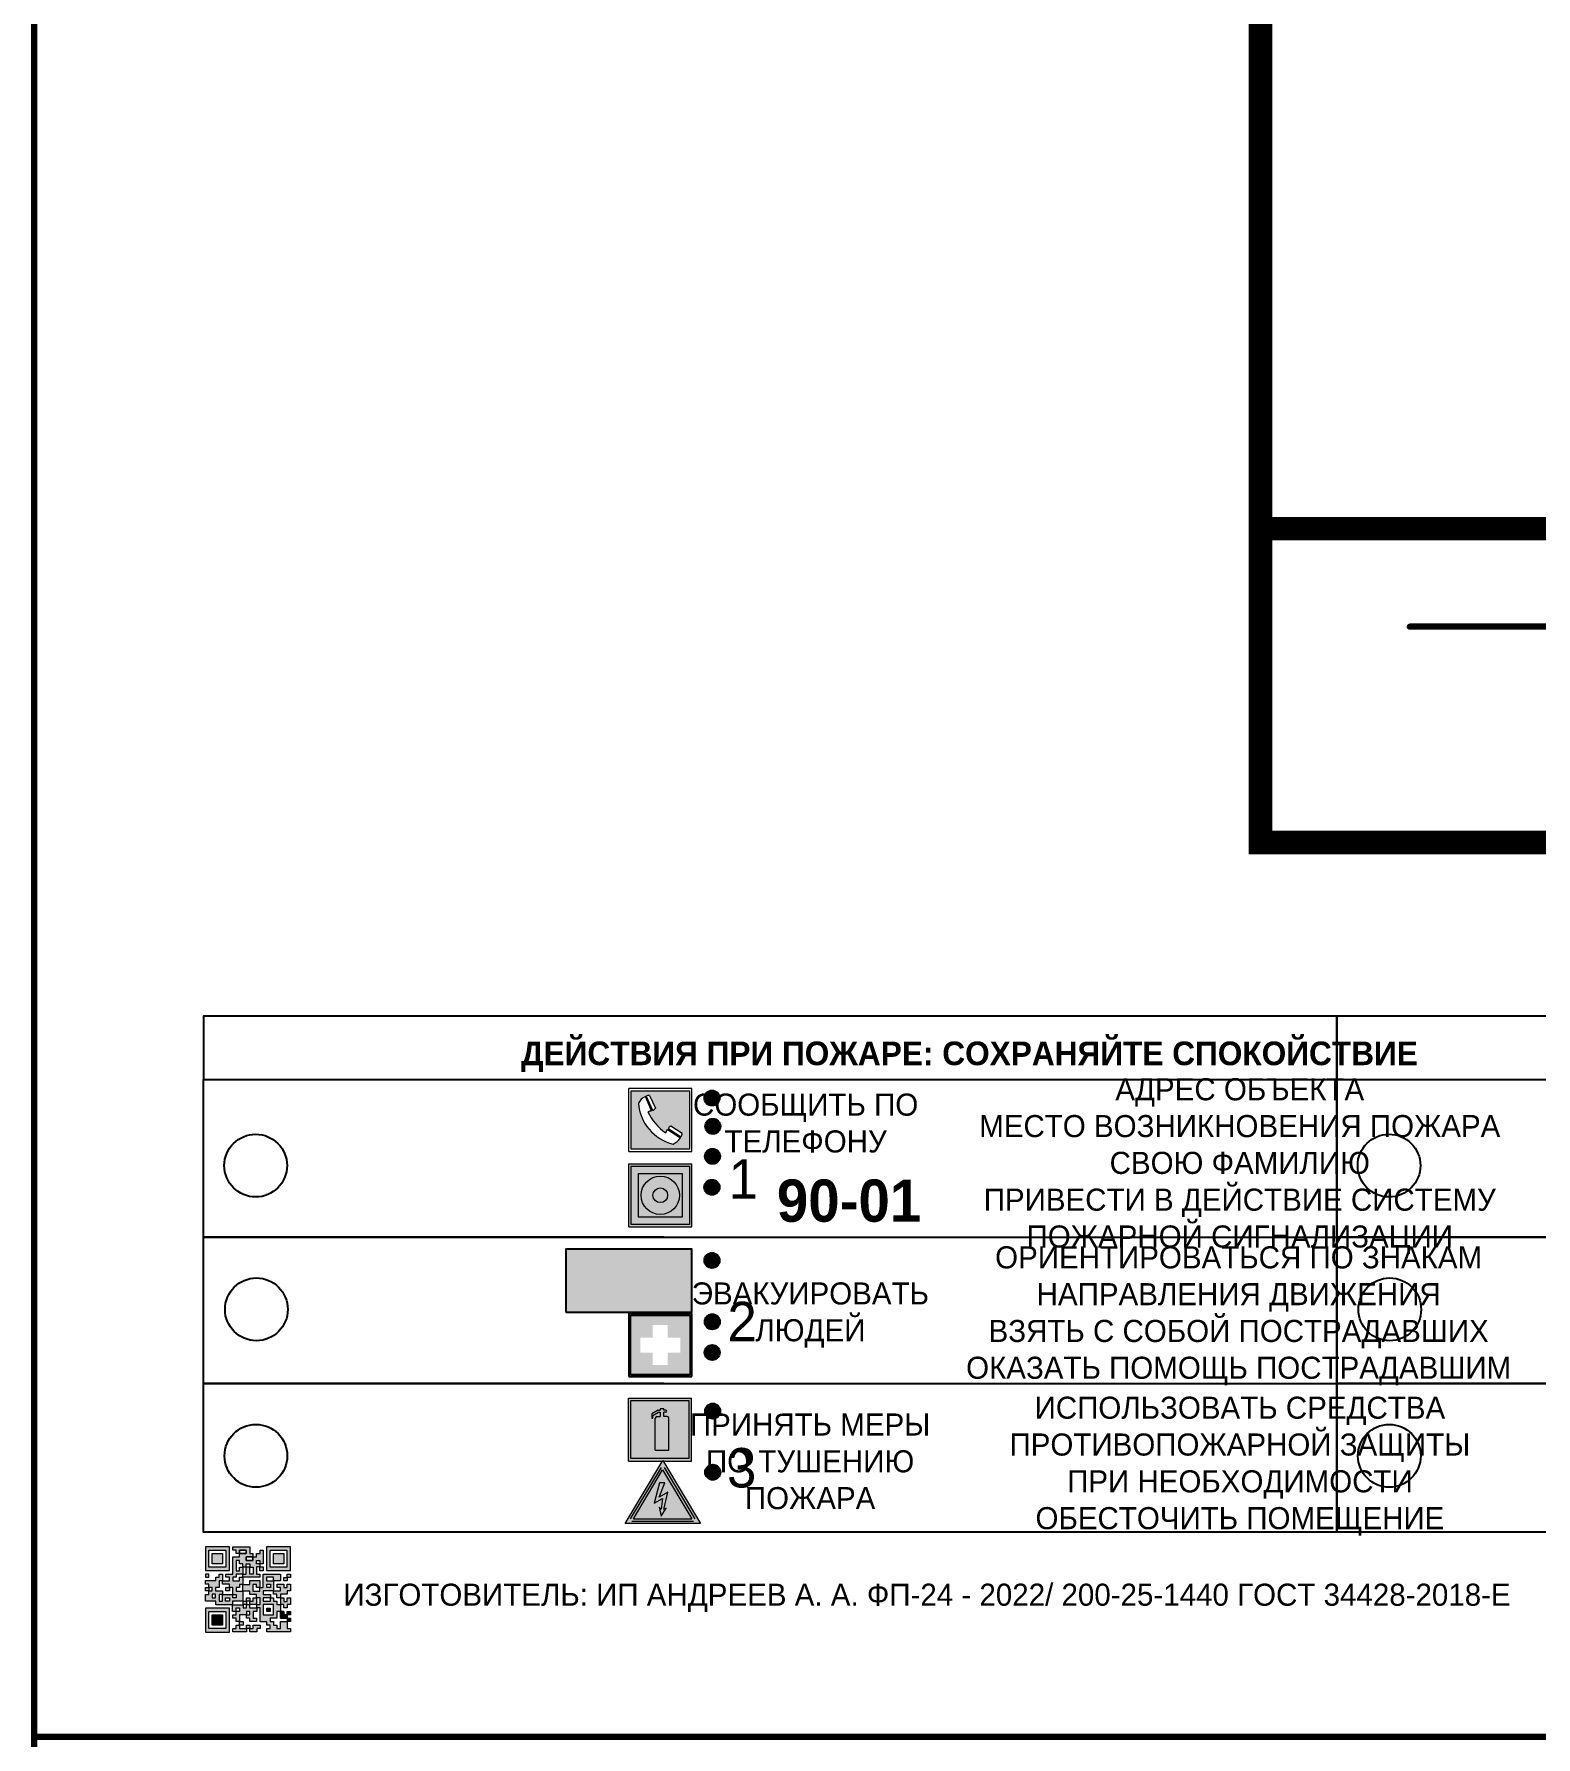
# Model space of a CAD drawing. Header units: millimetres. Extents: x 13114 to 67229, y 22859 to 38520.
# Drawn here: x 37115.6 to 37306.1, y 25479 to 25694.9 of the extents above; entities that cross this region are included whole.
import ezdxf

# ---------------------------------------------------------------- set-up
doc = ezdxf.new("R2010")
doc.units = ezdxf.units.MM
doc.styles.add('обычный', font='arial.ttf')

# ---------------------------------------------------------------- blocks, each defined once
blk = doc.blocks.new('A$C3E6D3DDE')
at = {"lineweight": 5}
h = blk.add_hatch(color=40, dxfattribs=at)
h.paths.add_polyline_path([(24.1, 1.45), (16.46, -11.35), (31.74, -11.35)])
h.paths.add_polyline_path([(24.09, -0.46), (30.03, -10.41), (18.14, -10.41)], flags=16)
h.paths.add_polyline_path([(24.54, -3.08), (23.41, -6.02), (25.13, -5.01), (24.33, -8.5), (24.82, -8.27), (23.79, -9.86), (23.4, -8.04), (23.8, -8.43), (24.04, -6.29), (22.39, -7.25), (23.44, -3.08)], flags=0)
h = blk.add_hatch(color=256, dxfattribs=at)
h.paths.add_polyline_path([(24.37, 0.03, 0.567511), (23.82, 0.03), (17.59, -10.4, 0.582454), (17.86, -10.88), (30.32, -10.88, 0.582149), (30.6, -10.4)])
h.paths.add_polyline_path([(24.09, -0.46), (18.14, -10.41), (30.03, -10.41)], flags=16)
h.paths.add_polyline_path([(24.54, -3.08), (23.41, -6.02), (25.13, -5.01), (24.33, -8.5), (24.82, -8.27), (23.79, -9.86), (23.4, -8.04), (23.8, -8.43), (24.04, -6.29), (22.39, -7.25), (23.44, -3.08)], flags=0)
h = blk.add_hatch(color=40, dxfattribs=at)
h.paths.add_polyline_path([(24.09, -0.46), (18.14, -10.41), (30.03, -10.41)])
h.paths.add_polyline_path([(24.82, -8.27), (23.79, -9.86), (23.4, -8.04), (23.8, -8.43), (24.04, -6.29), (22.39, -7.25), (23.44, -3.08), (24.54, -3.08), (23.41, -6.02), (25.13, -5.01), (24.33, -8.5)], flags=16)
at = {"color": 40, "lineweight": 5}
for p, q in [((16.46, -11.35), (24.1, 1.45)), ((24.1, 1.45), (31.74, -11.35))]:
    blk.add_line(p, q, dxfattribs=at)
at = {"lineweight": 5}
for p, q in [((17.59, -10.4), (23.82, 0.03)), ((24.37, 0.03), (30.6, -10.4)), ((18.14, -10.41), (24.09, -0.46)), ((23.44, -3.08), (22.39, -7.25)), ((23.41, -6.02), (24.54, -3.08)), ((24.54, -3.08), (23.44, -3.08)), ((24.09, -0.46), (30.03, -10.41)), ((22.39, -7.25), (24.04, -6.29)), ((25.13, -5.01), (23.41, -6.02)), ((24.04, -6.29), (23.8, -8.43)), ((24.33, -8.5), (25.13, -5.01)), ((23.8, -8.43), (23.4, -8.04)), ((23.4, -8.04), (23.79, -9.86)), ((23.79, -9.86), (24.82, -8.27)), ((24.82, -8.27), (24.33, -8.5)), ((17.86, -10.88), (30.32, -10.88)), ((18.14, -10.41), (30.03, -10.41))]:
    blk.add_line(p, q, dxfattribs=at)
at = {"color": 50, "lineweight": 5}
blk.add_line((31.74, -11.35), (16.46, -11.35), dxfattribs=at)
blk = doc.blocks.new('QR')
at = {"lineweight": 0}
h = blk.add_hatch(color=256, dxfattribs=at)
h.dxf.hatch_style = 1
h.paths.add_polyline_path([(9241.16, 2687.38), (9242.01, 2687.38), (9242.01, 2687.83), (9241.59, 2687.83), (9241.59, 2688.68), (9239.45, 2688.68), (9239.45, 2688.25), (9239.86, 2688.25), (9239.86, 2687.83), (9240.29, 2687.83), (9240.29, 2688.25), (9241.16, 2688.25), (9241.16, 2687.83), (9240.29, 2687.83), (9240.29, 2687.38), (9239.45, 2687.38), (9239.45, 2685.22), (9238.57, 2685.22), (9238.57, 2684.8), (9239.02, 2684.8), (9239.02, 2684.37), (9238.13, 2684.37), (9238.13, 2683.92), (9239.02, 2683.92), (9239.02, 2683.5), (9239.44, 2683.5), (9239.44, 2682.64), (9239.87, 2682.64), (9239.87, 2682.18), (9239.44, 2682.18), (9239.44, 2682.64), (9238.13, 2682.64), (9238.13, 2681.76), (9237.71, 2681.76), (9237.71, 2682.64), (9238.13, 2682.64), (9238.13, 2683.07), (9237.27, 2683.07), (9237.27, 2683.51), (9237.71, 2683.51), (9237.71, 2684.37), (9238.13, 2684.37), (9238.13, 2685.22), (9237.71, 2685.22), (9237.71, 2684.8), (9237.28, 2684.8), (9237.28, 2684.38), (9235.98, 2684.38), (9235.98, 2683.92), (9236.4, 2683.92), (9236.4, 2683.49), (9236.84, 2683.49), (9236.84, 2683.07), (9236.4, 2683.07), (9236.4, 2682.64), (9235.98, 2682.64), (9235.98, 2681.76), (9237.29, 2681.76), (9237.29, 2681.33), (9239.43, 2681.33), (9239.43, 2681.76), (9240.74, 2681.76), (9240.74, 2683.05), (9239.87, 2683.05), (9239.87, 2683.5), (9240.29, 2683.5), (9240.29, 2683.91), (9240.74, 2683.91), (9240.74, 2684.81), (9240.29, 2684.81), (9240.29, 2684.79), (9240.29, 2684.37), (9239.45, 2684.37), (9239.45, 2684.8), (9239.87, 2684.8), (9239.87, 2685.21), (9240.74, 2685.21), (9240.74, 2686.1), (9240.29, 2686.1), (9240.29, 2685.64), (9239.86, 2685.64), (9239.86, 2686.95), (9240.29, 2686.95), (9240.29, 2686.52), (9240.74, 2686.52), (9240.74, 2686.1), (9241.16, 2686.1), (9241.16, 2686.53), (9241.59, 2686.53), (9241.59, 2686.1), (9242.02, 2686.1), (9242.02, 2685.21), (9241.59, 2685.21), (9241.59, 2686.1), (9241.16, 2686.1), (9241.16, 2685.21), (9240.74, 2685.21), (9240.74, 2684.81), (9242.89, 2684.81), (9242.89, 2685.22), (9242.47, 2685.22), (9242.47, 2686.11), (9242.89, 2686.11), (9242.89, 2686.52), (9242.46, 2686.52), (9242.46, 2686.95), (9242.89, 2686.95), (9242.89, 2686.52), (9243.32, 2686.52), (9243.32, 2688.26), (9242.9, 2688.26), (9242.9, 2687.83), (9242.47, 2687.83), (9242.47, 2687.38), (9242.01, 2687.38), (9242.01, 2686.94), (9241.16, 2686.94)])
h.paths.add_polyline_path([(9239.02, 2682.18), (9239.02, 2681.76), (9238.54, 2681.76), (9238.54, 2682.18)], flags=16)
h.paths.add_polyline_path([(9237.27, 2682.65), (9237.27, 2682.19), (9236.83, 2682.19), (9236.83, 2682.65)], flags=16)
h = blk.add_hatch(color=256, dxfattribs=at)
h.dxf.hatch_style = 1
h.paths.add_polyline_path([(9238.15, 2687.83), (9236.83, 2687.83), (9236.83, 2686.52), (9238.15, 2686.52)], flags=0)
h.paths.add_polyline_path([(9239.01, 2685.65), (9239.01, 2688.68), (9235.98, 2688.68), (9235.98, 2685.65)])
h.paths.add_polyline_path([(9236.41, 2686.1), (9236.41, 2688.26), (9238.56, 2688.26), (9238.56, 2686.1)], flags=16)
h.paths.add_polyline_path([(9236.83, 2686.52), (9236.83, 2687.83), (9238.15, 2687.83), (9238.15, 2686.52)], flags=0)
h = blk.add_hatch(color=256, dxfattribs=at)
h.dxf.hatch_style = 1
h.paths.add_polyline_path([(9238.15, 2686.52), (9238.15, 2687.83), (9236.83, 2687.83), (9236.83, 2686.52)])
h.paths.add_polyline_path([(9245.91, 2686.52), (9245.91, 2687.83), (9244.59, 2687.83), (9244.59, 2686.52)], flags=0)
h.paths.add_polyline_path([(9246.77, 2685.65), (9246.77, 2688.68), (9243.74, 2688.68), (9243.74, 2685.65)])
h.paths.add_polyline_path([(9244.17, 2686.1), (9244.17, 2688.26), (9246.32, 2688.26), (9246.32, 2686.1)], flags=16)
h.paths.add_polyline_path([(9244.59, 2686.52), (9244.59, 2687.83), (9245.91, 2687.83), (9245.91, 2686.52)], flags=0)
h = blk.add_hatch(color=256, dxfattribs=at)
h.dxf.hatch_style = 1
h.paths.add_polyline_path([(9240.75, 2681.76), (9240.75, 2681.35), (9241.17, 2681.35), (9241.17, 2681.76)])
h.paths.add_polyline_path([(9241.6, 2682.18), (9241.17, 2682.18), (9241.17, 2681.76), (9241.6, 2681.76)])
h.paths.add_polyline_path([(9242.47, 2681.34), (9242.47, 2682.19), (9242.02, 2682.19), (9242.02, 2681.76), (9241.6, 2681.76), (9241.6, 2681.34)])
h.paths.add_polyline_path([(9239.87, 2678.3), (9239.44, 2678.3), (9239.44, 2677.89), (9241.17, 2677.89), (9241.17, 2678.3), (9240.28, 2678.3), (9240.28, 2678.73), (9239.87, 2678.73)])
h.paths.add_polyline_path([(9240.75, 2678.73), (9240.75, 2679.19), (9240.28, 2679.19), (9240.28, 2678.73)])
h.paths.add_polyline_path([(9241.6, 2678.73), (9241.17, 2678.73), (9241.17, 2678.3), (9241.6, 2678.3)])
h.paths.add_polyline_path([(9242.02, 2678.3), (9241.6, 2678.3), (9241.6, 2677.89), (9242.48, 2677.89), (9242.48, 2678.31), (9242.9, 2678.31), (9242.9, 2678.73), (9242.02, 2678.73)])
h.paths.add_polyline_path([(9246.36, 2684.37), (9246.36, 2684.79), (9245.93, 2684.79), (9245.93, 2684.37)])
h.paths.add_polyline_path([(9246.78, 2685.2), (9246.36, 2685.2), (9246.36, 2684.79), (9246.78, 2684.79)])
h.paths.add_polyline_path([(9245.91, 2687.83), (9244.59, 2687.83), (9244.59, 2686.52), (9245.91, 2686.52)])
h = blk.add_hatch(color=256, dxfattribs=at)
h.dxf.hatch_style = 1
h.paths.add_polyline_path([(9243.32, 2686.11), (9242.89, 2686.11), (9242.89, 2685.64), (9243.32, 2685.64)])
h.paths.add_polyline_path([(9239.02, 2683.07), (9239.02, 2683.5), (9238.56, 2683.5), (9238.56, 2683.07)])
h.paths.add_polyline_path([(9236.4, 2684.8), (9236.4, 2685.22), (9235.98, 2685.22), (9235.98, 2684.8)])
h.paths.add_polyline_path([(9236.4, 2683.07), (9236.4, 2683.49), (9235.98, 2683.49), (9235.98, 2683.07)])
h = blk.add_hatch(color=256, dxfattribs=at)
h.dxf.hatch_style = 1
h.paths.add_polyline_path([(9243.32, 2682.64), (9243.32, 2683.07), (9244.62, 2683.07), (9244.62, 2684.37), (9243.74, 2684.37), (9243.74, 2684.8), (9244.62, 2684.8), (9244.62, 2684.37), (9245.48, 2684.37), (9245.48, 2685.22), (9243.32, 2685.22), (9243.32, 2683.5), (9242.89, 2683.5), (9242.89, 2683.06), (9242.01, 2683.06), (9242.01, 2683.91), (9242.47, 2683.91), (9242.47, 2683.5), (9242.89, 2683.5), (9242.89, 2684.38), (9241.59, 2684.38), (9241.59, 2683.91), (9240.74, 2683.91), (9240.74, 2683.05), (9241.59, 2683.05), (9241.59, 2682.64), (9242.47, 2682.64), (9242.47, 2682.19), (9242.91, 2682.19), (9242.91, 2681.34), (9242.48, 2681.34), (9242.48, 2680.91), (9242.91, 2680.91), (9242.91, 2679.17), (9243.75, 2679.17), (9243.75, 2678.73), (9244.2, 2678.73), (9244.2, 2678.3), (9243.75, 2678.3), (9243.75, 2677.88), (9246.78, 2677.88), (9246.78, 2678.3), (9246.35, 2678.3), (9246.35, 2679.19), (9245.48, 2679.19), (9245.48, 2678.31), (9245.05, 2678.31), (9245.05, 2678.73), (9244.62, 2678.73), (9244.62, 2679.19), (9244.2, 2679.19), (9244.2, 2679.61), (9245.05, 2679.61), (9245.05, 2680.46), (9245.48, 2680.46), (9245.48, 2681.34), (9245.04, 2681.34), (9245.04, 2681.76), (9244.63, 2681.76), (9244.63, 2682.19), (9244.21, 2682.19), (9244.21, 2681.76), (9243.32, 2681.76), (9243.32, 2682.19), (9244.21, 2682.19), (9244.21, 2682.64)])
h.paths.add_polyline_path([(9243.75, 2683.49), (9243.75, 2683.92), (9244.21, 2683.92), (9244.21, 2683.49)], flags=16)
h.paths.add_polyline_path([(9243.32, 2681.34), (9244.63, 2681.34), (9244.63, 2680.04), (9243.32, 2680.04)], flags=16)
h.paths.add_polyline_path([(9243.76, 2680.89), (9244.18, 2680.89), (9244.18, 2680.48), (9243.76, 2680.48)], flags=0)
h = blk.add_hatch(color=256, dxfattribs=at)
h.dxf.hatch_style = 1
h.paths.add_polyline_path([(9246.36, 2683.07), (9246.78, 2683.07), (9246.78, 2683.92), (9246.36, 2683.92), (9246.36, 2683.49), (9245.92, 2683.49), (9245.92, 2683.92), (9245.06, 2683.92), (9245.06, 2683.49), (9245.48, 2683.49), (9245.48, 2683.07), (9244.62, 2683.07), (9244.62, 2682.65), (9245.05, 2682.65), (9245.05, 2682.18), (9245.48, 2682.18), (9245.48, 2682.65), (9246.36, 2682.65)])
h.paths.add_polyline_path([(9246.78, 2682.18), (9246.36, 2682.18), (9246.36, 2681.75), (9245.92, 2681.75), (9245.92, 2682.18), (9245.48, 2682.18), (9245.48, 2681.34), (9245.48, 2681.34), (9245.94, 2681.34), (9245.94, 2680.91), (9246.36, 2680.91), (9246.36, 2681.34), (9246.78, 2681.34)])
h = blk.add_hatch(color=256, dxfattribs=at)
h.dxf.hatch_style = 1
h.paths.add_polyline_path([(9235.98, 2680.9), (9235.98, 2677.86), (9239.02, 2677.86), (9239.02, 2680.9)])
h.paths.add_polyline_path([(9238.57, 2680.48), (9238.57, 2678.32), (9236.41, 2678.32), (9236.41, 2680.48)], flags=16)
h.paths.add_polyline_path([(9238.15, 2680.05), (9238.15, 2678.74), (9236.83, 2678.74), (9236.83, 2680.05)], flags=0)
h = blk.add_hatch(color=256, dxfattribs=at)
h.dxf.hatch_style = 1
h.paths.add_polyline_path([(9238.15, 2680.05), (9236.83, 2680.05), (9236.83, 2678.74), (9238.15, 2678.74)])
h = blk.add_hatch(color=256, dxfattribs=at)
h.dxf.hatch_style = 1
h.paths.add_polyline_path([(9242.02, 2680.46), (9242.48, 2680.46), (9242.48, 2680.91), (9241.58, 2680.91), (9241.58, 2681.35), (9241.17, 2681.35), (9241.17, 2680.91), (9240.75, 2680.91), (9240.75, 2681.33), (9239.43, 2681.33), (9239.43, 2680.46), (9239.86, 2680.46), (9239.86, 2680.92), (9240.3, 2680.92), (9240.3, 2680.46), (9239.86, 2680.46), (9239.86, 2680.04), (9239.44, 2680.04), (9239.44, 2679.62), (9239.86, 2679.62), (9239.86, 2679.19), (9240.29, 2679.19), (9240.29, 2680.03), (9241.18, 2680.03), (9241.18, 2680.47), (9241.6, 2680.47), (9241.6, 2680.03), (9241.18, 2680.03), (9241.18, 2679.61), (9241.6, 2679.61), (9241.6, 2679.19), (9242.47, 2679.19), (9242.47, 2679.6), (9242.02, 2679.6)])
h = blk.add_hatch(color=256, dxfattribs=at)
h.dxf.hatch_style = 1
h.paths.add_polyline_path([(9244.18, 2680.48), (9244.18, 2680.89), (9243.76, 2680.89), (9243.76, 2680.48)])
h = blk.add_hatch(color=256, dxfattribs=at)
h.dxf.hatch_style = 1
h.paths.add_polyline_path([(9245.93, 2680.04), (9245.93, 2680.46), (9245.48, 2680.46), (9245.48, 2679.62), (9246.35, 2679.62), (9246.35, 2680.04)])
h.paths.add_polyline_path([(9246.78, 2680.04), (9246.78, 2680.46), (9246.35, 2680.46), (9246.35, 2680.04)])
h.paths.add_polyline_path([(9246.78, 2679.18), (9246.78, 2679.62), (9246.35, 2679.62), (9246.35, 2679.18)])
for points in [[(9237.71, 2685.22), (9238.13, 2685.22), (9238.13, 2684.37), (9237.71, 2684.37), (9237.71, 2683.51), (9237.27, 2683.51), (9237.27, 2683.07), (9238.13, 2683.07), (9238.13, 2682.64), (9237.71, 2682.64), (9237.71, 2681.76), (9238.13, 2681.76), (9238.13, 2682.64), (9239.44, 2682.64), (9239.44, 2683.5), (9239.02, 2683.5), (9239.02, 2683.07), (9238.56, 2683.07), (9238.56, 2683.5), (9239.02, 2683.5), (9239.02, 2683.92), (9238.13, 2683.92), (9238.13, 2684.37), (9239.02, 2684.37), (9239.02, 2684.8), (9238.57, 2684.8), (9238.57, 2685.22), (9239.45, 2685.22), (9239.45, 2687.38), (9240.29, 2687.38), (9240.29, 2687.83), (9239.86, 2687.83), (9239.86, 2688.25), (9239.45, 2688.25), (9239.45, 2688.68), (9241.59, 2688.68), (9241.59, 2687.83), (9242.01, 2687.83), (9242.01, 2687.38), (9242.47, 2687.38), (9242.47, 2687.83), (9242.9, 2687.83), (9242.9, 2688.26), (9243.32, 2688.26), (9243.32, 2686.52), (9242.89, 2686.52), (9242.89, 2686.11), (9243.32, 2686.11), (9243.32, 2685.64), (9242.89, 2685.64), (9242.89, 2686.11), (9242.47, 2686.11), (9242.47, 2685.22), (9242.89, 2685.22), (9242.89, 2684.81), (9240.74, 2684.81), (9240.74, 2683.91), (9241.59, 2683.91), (9241.59, 2684.38), (9242.89, 2684.38), (9242.89, 2683.5), (9242.47, 2683.5), (9242.47, 2683.91), (9242.01, 2683.91), (9242.01, 2683.06), (9242.89, 2683.06), (9242.89, 2683.5), (9243.32, 2683.5), (9243.32, 2685.22), (9245.48, 2685.22), (9245.48, 2684.37), (9244.62, 2684.37), (9244.62, 2683.07), (9245.48, 2683.07), (9245.48, 2683.49), (9245.06, 2683.49), (9245.06, 2683.92), (9245.92, 2683.92), (9245.92, 2683.49), (9246.36, 2683.49), (9246.36, 2683.92), (9246.78, 2683.92), (9246.78, 2683.07), (9246.36, 2683.07), (9246.36, 2682.65), (9245.48, 2682.65), (9245.48, 2682.18), (9245.92, 2682.18), (9245.92, 2681.75), (9246.36, 2681.75), (9246.36, 2682.18), (9246.78, 2682.18), (9246.78, 2681.34), (9246.36, 2681.34), (9246.36, 2680.91), (9245.94, 2680.91), (9245.94, 2681.34), (9245.48, 2681.34), (9245.48, 2680.46), (9245.93, 2680.46), (9245.93, 2680.04), (9246.35, 2680.04), (9246.35, 2680.46), (9246.78, 2680.46), (9246.78, 2680.04), (9246.78, 2680.04), (9246.35, 2680.04), (9246.35, 2679.62), (9246.78, 2679.62), (9246.78, 2679.18), (9246.35, 2679.18), (9246.35, 2678.3), (9246.78, 2678.3), (9246.78, 2677.88), (9243.75, 2677.88), (9243.75, 2678.3), (9244.2, 2678.3), (9244.2, 2678.73), (9243.75, 2678.73), (9243.75, 2679.17), (9242.91, 2679.17), (9242.91, 2680.91), (9242.48, 2680.91), (9242.48, 2680.46), (9242.02, 2680.46), (9242.02, 2679.6), (9242.47, 2679.6), (9242.47, 2679.19), (9241.6, 2679.19), (9241.6, 2679.61), (9241.18, 2679.61), (9241.18, 2680.03), (9240.29, 2680.03), (9240.29, 2679.19), (9240.75, 2679.19), (9240.75, 2678.73), (9240.28, 2678.73), (9240.28, 2678.3), (9241.17, 2678.3), (9241.17, 2678.73), (9241.6, 2678.73), (9241.6, 2678.3), (9242.02, 2678.3), (9242.02, 2678.73), (9242.9, 2678.73), (9242.9, 2678.31), (9242.48, 2678.31), (9242.48, 2677.89), (9241.6, 2677.89), (9241.6, 2678.3), (9241.17, 2678.3), (9241.17, 2677.89), (9239.44, 2677.89), (9239.44, 2678.3), (9239.87, 2678.3), (9239.87, 2678.73), (9240.28, 2678.73), (9240.28, 2679.19), (9240.29, 2679.19), (9239.86, 2679.19), (9239.86, 2679.62), (9239.44, 2679.62), (9239.44, 2680.04), (9239.86, 2680.04), (9239.86, 2680.46), (9239.43, 2680.46), (9239.43, 2681.33), (9237.29, 2681.33), (9237.29, 2681.76), (9235.98, 2681.76), (9235.98, 2682.64), (9236.4, 2682.64), (9236.4, 2683.07), (9235.98, 2683.07), (9235.98, 2683.49), (9236.4, 2683.49), (9236.4, 2683.92), (9235.98, 2683.92), (9235.98, 2684.38), (9237.28, 2684.38), (9237.28, 2684.8), (9237.71, 2684.8), (9237.71, 2685.22), (9237.92, 2685.22)], [(9240.74, 2686.1), (9240.74, 2686.52), (9240.29, 2686.52), (9240.29, 2686.95), (9239.86, 2686.95), (9239.86, 2685.64), (9240.29, 2685.64), (9240.29, 2686.1), (9240.74, 2686.1), (9240.74, 2686.52)], [(9240.74, 2685.21), (9239.87, 2685.21), (9239.87, 2684.8), (9239.45, 2684.8), (9239.45, 2684.37), (9240.29, 2684.37), (9240.29, 2684.79), (9240.29, 2684.81), (9240.74, 2684.81), (9240.74, 2685.21), (9239.87, 2685.21)], [(9244.62, 2684.37), (9244.62, 2684.8), (9243.74, 2684.8), (9243.74, 2684.37), (9244.62, 2684.37)], [(9240.74, 2683.05), (9240.74, 2681.76), (9239.43, 2681.76), (9239.43, 2681.33), (9240.75, 2681.33), (9240.75, 2681.35), (9240.75, 2680.91), (9241.17, 2680.91), (9241.17, 2681.35), (9241.58, 2681.35), (9241.58, 2680.91), (9242.48, 2680.91), (9242.48, 2681.34), (9242.91, 2681.34), (9242.91, 2682.19), (9242.47, 2682.19), (9242.47, 2682.64), (9241.59, 2682.64), (9241.59, 2683.05), (9240.74, 2683.05)], [(9240.74, 2683.91), (9240.29, 2683.91), (9240.29, 2683.5), (9239.87, 2683.5), (9239.87, 2683.05), (9240.74, 2683.05), (9240.74, 2683.91)], [(9241.6, 2681.76), (9242.02, 2681.76), (9242.02, 2682.19), (9242.47, 2682.19), (9242.47, 2681.34), (9241.6, 2681.34), (9241.6, 2681.76)], [(9244.62, 2683.07), (9243.32, 2683.07), (9243.32, 2682.64), (9244.21, 2682.64), (9244.21, 2682.19), (9243.32, 2682.19), (9243.32, 2681.76), (9244.21, 2681.76), (9244.21, 2682.19), (9244.63, 2682.19), (9244.63, 2681.76), (9245.04, 2681.76), (9245.04, 2681.34), (9245.48, 2681.34)], [(9245.48, 2682.18), (9245.05, 2682.18), (9245.05, 2682.65), (9244.62, 2682.65), (9244.62, 2683.07)], [(9245.48, 2682.18), (9245.48, 2681.34)], [(9239.86, 2680.46), (9239.86, 2680.92), (9240.3, 2680.92), (9240.3, 2680.46), (9239.86, 2680.46)], [(9245.48, 2680.46), (9245.05, 2680.46), (9245.05, 2679.61), (9244.2, 2679.61), (9244.2, 2679.19), (9244.62, 2679.19), (9244.62, 2678.73), (9245.05, 2678.73), (9245.05, 2678.31), (9245.48, 2678.31), (9245.48, 2679.19), (9246.35, 2679.19), (9246.35, 2679.07)], [(9246.35, 2679.62), (9245.48, 2679.62), (9245.48, 2680.46)], [(9245.48, 2680.46), (9245.48, 2679.62), (9246.35, 2679.62), (9246.35, 2680.04), (9245.93, 2680.04), (9245.93, 2680.46), (9245.48, 2680.46), (9245.48, 2679.62)], [(9246.35, 2679.62), (9246.35, 2679.18)]]:
    blk.add_lwpolyline(points, dxfattribs=at)
for points in [[(9235.98, 2685.65), (9239.01, 2685.65), (9239.01, 2688.68), (9235.98, 2688.68)], [(9243.74, 2685.65), (9246.77, 2685.65), (9246.77, 2688.68), (9243.74, 2688.68)], [(9236.41, 2688.26), (9238.56, 2688.26), (9238.56, 2686.1), (9236.41, 2686.1)], [(9236.83, 2687.83), (9238.15, 2687.83), (9238.15, 2686.52), (9236.83, 2686.52)], [(9240.29, 2687.83), (9241.16, 2687.83), (9241.16, 2688.25), (9240.29, 2688.25)], [(9240.29, 2688.25), (9241.16, 2688.25), (9241.16, 2687.83), (9240.29, 2687.83)], [(9242.01, 2687.38), (9241.16, 2687.38), (9241.16, 2686.94), (9242.01, 2686.94)], [(9241.16, 2687.38), (9242.01, 2687.38), (9242.01, 2686.94), (9241.16, 2686.94)], [(9241.16, 2686.53), (9241.59, 2686.53), (9241.59, 2686.1), (9241.16, 2686.1)], [(9242.89, 2686.52), (9242.46, 2686.52), (9242.46, 2686.95), (9242.89, 2686.95)], [(9244.17, 2688.26), (9246.32, 2688.26), (9246.32, 2686.1), (9244.17, 2686.1)], [(9244.59, 2687.83), (9245.91, 2687.83), (9245.91, 2686.52), (9244.59, 2686.52)], [(9235.98, 2684.8), (9236.4, 2684.8), (9236.4, 2685.22), (9235.98, 2685.22)], [(9241.16, 2686.1), (9240.74, 2686.1), (9240.74, 2685.21), (9241.16, 2685.21)], [(9241.59, 2686.1), (9242.02, 2686.1), (9242.02, 2685.21), (9241.59, 2685.21)], [(9245.93, 2684.79), (9246.36, 2684.79), (9246.36, 2684.37), (9245.93, 2684.37)], [(9246.36, 2685.2), (9246.78, 2685.2), (9246.78, 2684.79), (9246.36, 2684.79)], [(9236.4, 2683.07), (9236.84, 2683.07), (9236.84, 2683.49), (9236.4, 2683.49)], [(9236.83, 2682.19), (9237.27, 2682.19), (9237.27, 2682.65), (9236.83, 2682.65)], [(9238.54, 2682.18), (9239.02, 2682.18), (9239.02, 2681.76), (9238.54, 2681.76)], [(9239.44, 2682.64), (9239.87, 2682.64), (9239.87, 2682.18), (9239.44, 2682.18)], [(9241.17, 2682.18), (9241.6, 2682.18), (9241.6, 2681.76), (9241.17, 2681.76)], [(9243.75, 2683.92), (9244.21, 2683.92), (9244.21, 2683.49), (9243.75, 2683.49)], [(9235.98, 2677.86), (9239.02, 2677.86), (9239.02, 2680.9), (9235.98, 2680.9)], [(9236.41, 2680.48), (9238.57, 2680.48), (9238.57, 2678.32), (9236.41, 2678.32)], [(9236.83, 2680.05), (9238.15, 2680.05), (9238.15, 2678.74), (9236.83, 2678.74)], [(9240.75, 2681.76), (9241.17, 2681.76), (9241.17, 2681.35), (9240.75, 2681.35)], [(9241.18, 2680.03), (9241.6, 2680.03), (9241.6, 2680.47), (9241.18, 2680.47)], [(9243.32, 2680.04), (9244.63, 2680.04), (9244.63, 2681.34), (9243.32, 2681.34)], [(9243.76, 2680.89), (9244.18, 2680.89), (9244.18, 2680.48), (9243.76, 2680.48)]]:
    blk.add_lwpolyline(points, close=True, dxfattribs=at)
blk = doc.blocks.new('A$C456E1F9C')
at = {"lineweight": 5}
h = blk.add_hatch(color=242, dxfattribs=at)
h.paths.add_polyline_path([(0.51, -1.47), (0.51, -13.26), (12.29, -13.26), (12.29, -1.47)])
h.paths.add_polyline_path([(5.42, -4.95, -0.254479), (4.78, -5.4), (3.52, -2.53, -0.209735), (4.23, -2.4)], flags=16)
h.paths.add_polyline_path([(8.53, -8.6), (10.87, -10.17), (10.54, -10.76), (8.03, -9.13, -0.192251)], flags=16)
h.paths.add_polyline_path([(4.61, -5.49, 0.005518), (3.87, -5.72, 0.128647), (7.49, -10.01, 0.00809), (7.83, -9.33), (10.47, -10.97, -0.16736), (8.99, -12.25, -0.327862), (1.95, -3.95, -0.166952), (3.36, -2.62)], flags=16)
at = {"color": 242, "lineweight": 5}
for p, q in [((0, -13.77), (0, -0.97)), ((12.8, -0.97), (0, -0.97)), ((4.61, -5.49), (3.36, -2.62)), ((3.52, -2.53), (4.78, -5.4)), ((4.23, -2.4), (5.42, -4.95)), ((12.8, -13.77), (12.8, -0.97)), ((7.83, -9.33), (10.47, -10.97)), ((8.03, -9.13), (10.54, -10.76)), ((10.81, -10.12), (8.53, -8.6)), ((10.54, -10.76), (10.8, -10.3)), ((10.8, -10.3), (10.81, -10.12)), ((0, -13.77), (12.8, -13.77))]:
    blk.add_line(p, q, dxfattribs=at)
blk.add_lwpolyline([(0.51, -1.47), (12.29, -1.47), (12.29, -13.26), (0.51, -13.26)], close=True, dxfattribs=at)
for centre, radius, start, end in [((4.59, -5.34), 2.99, 114.2845, 152.1974), ((4.02, -3.27), 0.891, 76.3284, 123.7092), ((11.12, -3.31), 9.19, 183.9915, 256.6009), ((14.98, -39.1), 35.17, 107.1487, 108.4135), ((13.86, -0.94), 11.08, 205.5536, 234.8762), ((4.68, -4.59), 0.824, 276.9621, 334.0723), ((-13.31, 0.8), 23.44, 332.5487, 334.4027), ((8.94, -9.5), 0.989, 114.4092, 157.9388), ((7.87, -9.46), 3, 291.9291, 329.9329)]:
    blk.add_arc(centre, radius, start, end, dxfattribs=at)
blk = doc.blocks.new('A$C54414219')
at = {"true_color": 0xffffff}
h = blk.add_hatch(color=7, dxfattribs=at)
h.paths.add_polyline_path([(2.39, -9.45), (2.39, -18.3), (11.23, -18.3), (11.23, -9.45)], flags=0)
h.paths.add_polyline_path([(10.71, -13.87, -1), (2.92, -13.87, -1)], flags=0)
h.paths.add_polyline_path([(8.3, -13.87, -1), (5.33, -13.87, -1)], flags=0)
h.paths.add_polyline_path([(0.41, -7.47), (0.41, -20.27), (13.21, -20.27), (13.21, -7.47)])
h.paths.add_polyline_path([(0.92, -19.77), (12.71, -19.77), (12.71, -7.98), (0.92, -7.98)], flags=16)
h.paths.add_polyline_path([(11.23, -9.45), (11.23, -18.3), (2.39, -18.3), (2.39, -9.45)], flags=0)
at = {"lineweight": 5}
h = blk.add_hatch(color=242, dxfattribs=at)
h.paths.add_polyline_path([(12.71, -7.98), (0.92, -7.98), (0.92, -19.77), (12.71, -19.77)])
h.paths.add_polyline_path([(11.23, -18.3), (2.39, -18.3), (2.39, -9.45), (11.23, -9.45)], flags=16)
h.paths.add_polyline_path([(10.71, -13.87, -1), (2.92, -13.87, -1)], flags=0)
h.paths.add_polyline_path([(8.3, -13.87, -1), (5.33, -13.87, -1)], flags=0)
at = {"true_color": 0xffffff}
h = blk.add_hatch(color=7, dxfattribs=at)
h.paths.add_polyline_path([(2.39, -9.45), (2.39, -18.3), (11.23, -18.3), (11.23, -9.45)])
h.paths.add_polyline_path([(10.71, -13.87, -1), (2.92, -13.87, -1)], flags=16)
h.paths.add_polyline_path([(8.3, -13.87, -1), (5.33, -13.87, -1)], flags=0)
at = {"lineweight": 5}
h = blk.add_hatch(color=242, dxfattribs=at)
h.paths.add_polyline_path([(2.92, -13.87, 1), (10.71, -13.87, 1)])
h.paths.add_polyline_path([(8.3, -13.87, -1), (5.33, -13.87, -1)], flags=16)
at = {"color": 242, "lineweight": 5}
for p, q in [((0.41, -20.27), (0.41, -7.47)), ((0.41, -7.47), (13.21, -7.47)), ((0.41, -7.47), (13.21, -7.47)), ((13.21, -20.27), (13.21, -7.47)), ((0.41, -20.27), (13.21, -20.27))]:
    blk.add_line(p, q, dxfattribs=at)
for points in [[(0.92, -7.98), (12.71, -7.98), (12.71, -19.77), (0.92, -19.77)], [(2.39, -9.45), (11.23, -9.45), (11.23, -18.3), (2.39, -18.3)]]:
    blk.add_lwpolyline(points, close=True, dxfattribs=at)
for radius in [3.89, 1.49]:
    blk.add_circle((6.81, -13.87), radius, dxfattribs=at)
blk = doc.blocks.new('A$C32E8229D')
at = {"true_color": 0xffffff}
blk.add_hatch(color=7, dxfattribs=at).paths.add_polyline_path([(0, 0), (0, -8), (16, -8), (16, 0)])
h = blk.add_hatch(color=126)
h.paths.add_polyline_path([(0.2, -0.2), (15.8, -0.2), (15.8, -7.8), (0.2, -7.8)])
h.paths.add_polyline_path([(13.49, -2.05), (12.08, -2.05), (11.37, -2.63, 0.162397), (11.29, -2.84), (11.29, -3.63), (10.35, -3.63), (10.35, -4.05), (11.68, -4.05), (11.68, -3.48), (12.26, -4.28), (11.29, -5.1), (11.29, -6.78), (11.85, -6.78), (11.85, -5.44), (12.8, -4.64), (12.8, -5.94), (14.46, -5.94), (14.46, -5.39), (13.45, -5.39), (13.45, -3.97), (12.46, -2.59), (13.15, -2.59), (13.69, -3.34), (14.18, -3)], flags=16)
h.paths.add_polyline_path([(10.74, -1.82, 1), (11.8, -1.82, 1)], flags=16)
h.paths.add_polyline_path([(9.39, -3.59), (5.99, -3.59), (6.56, -3.03), (5.91, -3.03), (5.1, -3.83), (5.91, -4.64), (6.56, -4.64), (5.99, -4.09), (9.39, -4.09)], flags=16)
h.paths.add_polyline_path([(4.29, -1.08), (1.72, -1.08), (1.72, -6.6), (4.29, -6.6)], flags=16)
at = {"color": 126}
blk.add_lwpolyline([(16, -8), (0, -8), (0, 0), (16, 0)], close=True, dxfattribs=at)
blk = doc.blocks.new('A$C18900ED3')
h = blk.add_hatch(color=126)
h.paths.add_polyline_path([(-0.18, -0.18), (-7.02, -0.18), (-7.02, -7.02), (-0.18, -7.02)])
h.paths.add_polyline_path([(-5.89, -4.46), (-5.89, -2.77), (-4.46, -2.77), (-4.46, -1.31), (-2.77, -1.31), (-2.77, -2.77), (-1.33, -2.77), (-1.33, -4.46), (-2.77, -4.46), (-2.77, -5.89), (-4.46, -5.89), (-4.46, -4.46)], flags=16)
at = {"color": 126}
for p, q in [((-7.2, 0), (-7.2, -7.2)), ((0, 0), (-7.2, 0)), ((0, -7.2), (0, 0)), ((-7.02, -7.02), (-7.02, -0.18)), ((-7.02, -0.18), (-0.18, -0.18)), ((-0.18, -0.18), (-0.18, -7.02)), ((-7.2, -7.2), (0, -7.2)), ((-0.18, -7.02), (-7.02, -7.02))]:
    blk.add_line(p, q, dxfattribs=at)
blk = doc.blocks.new('A$C3AD82952')
at = {"true_color": 0xf5f5ff}
h = blk.add_hatch(color=7, dxfattribs=at)
h.dxf.hatch_style = 1
h.paths.add_polyline_path([(8.21, 8.73, 0.414214), (7.89, 9.05), (7.22, 9.05), (7.22, 9.92), (7.59, 9.92, 1), (7.57, 10.36), (7.22, 10.36), (7.22, 10.6), (6.43, 10.6), (6.43, 10.36), (6.01, 10.36), (4.74, 9.59), (4.74, 8.69), (4.98, 8.73), (4.98, 9.26), (6.12, 9.91), (6.43, 9.91), (6.43, 9.05), (5.76, 9.05, 0.414214), (5.44, 8.73), (5.44, 2.2), (8.21, 2.2)], flags=0)
h.paths.add_polyline_path([(12.8, 12.8), (0, 12.8), (0, 0), (12.8, 0)])
h.paths.add_polyline_path([(0.51, 12.29), (12.29, 12.29), (12.29, 0.51), (0.51, 0.51)], flags=16)
h.paths.add_polyline_path([(4.74, 9.59), (6.01, 10.36), (6.43, 10.36), (6.43, 10.6), (7.22, 10.6), (7.22, 10.36), (7.59, 10.36, -0.94586), (7.59, 9.92), (7.22, 9.92), (7.22, 9.05), (7.89, 9.05, -0.414214), (8.21, 8.73), (8.21, 2.2), (5.44, 2.2), (5.44, 8.73, -0.414214), (5.76, 9.05), (6.43, 9.05), (6.43, 9.91), (6.12, 9.91), (4.98, 9.26), (4.98, 8.73), (4.74, 8.69)], flags=0)
h = blk.add_hatch(color=242)
h.dxf.hatch_style = 1
h.paths.add_polyline_path([(12.29, 12.29), (0.51, 12.29), (0.51, 0.51), (12.29, 0.51)])
h.paths.add_polyline_path([(4.74, 8.69), (4.74, 9.59), (6.01, 10.36), (6.43, 10.36), (6.43, 10.6), (7.22, 10.6), (7.22, 10.36), (7.59, 10.36, -0.94586), (7.59, 9.92), (7.22, 9.92), (7.22, 9.05), (7.89, 9.05, -0.414214), (8.21, 8.73), (8.21, 2.2), (5.44, 2.2), (5.44, 8.73, -0.414214), (5.76, 9.05), (6.43, 9.05), (6.43, 9.91), (6.12, 9.91), (4.98, 9.26), (4.98, 8.73)], flags=16)
h = blk.add_hatch(color=7, dxfattribs=at)
h.dxf.hatch_style = 1
h.paths.add_polyline_path([(8.21, 8.73, 0.414214), (7.89, 9.05), (7.22, 9.05), (7.22, 9.92), (7.59, 9.92, 1), (7.57, 10.36), (7.22, 10.36), (7.22, 10.6), (6.43, 10.6), (6.43, 10.36), (6.01, 10.36), (4.74, 9.59), (4.74, 8.69), (4.98, 8.73), (4.98, 9.26), (6.12, 9.91), (6.43, 9.91), (6.43, 9.05), (5.76, 9.05, 0.414214), (5.44, 8.73), (5.44, 2.2), (8.21, 2.2)])
at = {"color": 242, "lineweight": 5}
for p, q in [((0, 0), (0, 12.8)), ((0, 12.8), (12.8, 12.8)), ((7.22, 10.6), (6.43, 10.6)), ((6.43, 10.6), (6.43, 10.36)), ((7.22, 10.36), (7.22, 10.6)), ((12.8, 0), (12.8, 12.8)), ((6.01, 10.36), (4.74, 9.59)), ((4.74, 9.59), (4.74, 8.69)), ((4.74, 8.69), (4.98, 8.73)), ((4.98, 9.26), (6.12, 9.91)), ((4.98, 8.73), (4.98, 9.26)), ((5.44, 2.2), (5.44, 8.73)), ((5.76, 9.05), (6.43, 9.05)), ((6.01, 10.36), (6.43, 10.36)), ((6.12, 9.91), (6.43, 9.91)), ((6.43, 9.91), (6.43, 9.05)), ((7.59, 10.36), (7.22, 10.36)), ((7.22, 9.05), (7.22, 9.92)), ((7.59, 9.92), (7.22, 9.92)), ((7.89, 9.05), (7.22, 9.05)), ((8.21, 2.2), (8.21, 8.73)), ((0, 0), (12.8, 0)), ((5.44, 2.2), (8.21, 2.2))]:
    blk.add_line(p, q, dxfattribs=at)
blk.add_lwpolyline([(0.51, 12.29), (12.29, 12.29), (12.29, 0.51), (0.51, 0.51)], close=True, dxfattribs=at)
for centre, radius, start, end in [((5.76, 8.73), 0.32, 90, 180), ((7.58, 10.14), 0.223, 273.1875, 86.8125), ((7.89, 8.73), 0.32, 0, 90)]:
    blk.add_arc(centre, radius, start, end, dxfattribs=at)

msp = doc.modelspace()

# ---------------------------------------------------------------- hatches: boundary and pattern name
at = {"lineweight": 0}
h = msp.add_hatch(color=256, dxfattribs=at)
h.dxf.hatch_style = 1
h.paths.add_polyline_path([(37202.59, 25560.02, 1), (37200.66, 25560.02, 1)])
h = msp.add_hatch(color=256, dxfattribs=at)
h.dxf.hatch_style = 1
h.paths.add_polyline_path([(37202.69, 25556.43, 1), (37200.76, 25556.43, 1)])
h = msp.add_hatch(color=256, dxfattribs=at)
h.dxf.hatch_style = 1
h.paths.add_polyline_path([(37202.66, 25552.62, 1), (37200.72, 25552.62, 1)])
h = msp.add_hatch(color=256, dxfattribs=at)
h.dxf.hatch_style = 1
h.paths.add_polyline_path([(37202.57, 25548.7, 1), (37200.64, 25548.7, 1)])
h = msp.add_hatch(color=256, dxfattribs=at)
h.dxf.hatch_style = 1
h.paths.add_polyline_path([(37202.59, 25539.43, 1), (37200.65, 25539.43, 1)])
h = msp.add_hatch(color=256, dxfattribs=at)
h.dxf.hatch_style = 1
h.paths.add_polyline_path([(37202.63, 25531.65, 1), (37200.69, 25531.65, 1)])
h = msp.add_hatch(color=256, dxfattribs=at)
h.dxf.hatch_style = 1
h.paths.add_polyline_path([(37202.62, 25527.75, 1), (37200.69, 25527.75, 1)])
h = msp.add_hatch(color=256, dxfattribs=at)
h.dxf.hatch_style = 1
h.paths.add_polyline_path([(37202.68, 25520.32, 1), (37200.75, 25520.32, 1)])
h = msp.add_hatch(color=256, dxfattribs=at)
h.dxf.hatch_style = 1
h.paths.add_polyline_path([(37202.68, 25512.56, 1), (37200.75, 25512.56, 1)])

# ---------------------------------------------------------------- linework, layer by layer
at = {"color": 6, "lineweight": 100}
for points in [[(37115.63, 25874), (37715.63, 25874), (37715.63, 25479), (37115.63, 25479)], [(37115.63, 25874), (37715.63, 25874), (37715.63, 25479), (37115.63, 25479)], [(37115.63, 25479), (37715.63, 25479), (37715.63, 25084), (37115.63, 25084)]]:
    msp.add_lwpolyline(points, close=True, dxfattribs=at)
at = {"lineweight": 100, "const_width": 3}
for points in [[(37380.4, 25753.76), (37380.4, 25797.74), (37141.15, 25797.74), (37141.15, 25722.35), (37271.22, 25722.35), (37271.22, 25592.43), (37380.4, 25592.43), (37380.4, 25606.82), (37691.18, 25606.82), (37691.18, 25689.49), (37380.4, 25689.49), (37380.4, 25753.93)], [(37380.4, 25632.22), (37271.22, 25632.22)]]:
    msp.add_lwpolyline(points, dxfattribs=at)
at = {"color": 126, "lineweight": 100, "true_color": 0x008754}
msp.add_lwpolyline([(37362.75, 25619.8), (37290.14, 25619.8), (37372.03, 25619.8), (37372.03, 25603.27)], dxfattribs=at)
for points in [[(37137.11, 25562.37), (37280.88, 25562.37), (37280.88, 25570.42), (37137.11, 25570.42)], [(37280.88, 25562.37), (37424.65, 25562.37), (37424.65, 25570.42), (37280.88, 25570.42)], [(37137.11, 25562.37), (37280.88, 25562.37), (37280.88, 25504.97), (37137.11, 25504.97)], [(37280.88, 25562.37), (37424.65, 25562.37), (37424.65, 25504.97), (37280.88, 25504.97)]]:
    msp.add_lwpolyline(points, close=True)
for points in [[(37195.53, 25542.38), (37137.11, 25542.38), (37280.88, 25542.38)], [(37339.3, 25542.38), (37280.88, 25542.38), (37424.65, 25542.38)], [(37195.53, 25523.8), (37137.11, 25523.8), (37280.88, 25523.8)], [(37339.3, 25523.8), (37280.88, 25523.8), (37424.65, 25523.8)]]:
    msp.add_lwpolyline(points)
for centre, radius in [((37201.62, 25560.02), 0.966), ((37201.73, 25556.43), 0.966), ((37143.74, 25551.45), 3.98), ((37287.51, 25551.45), 3.98), ((37201.69, 25552.62), 0.966), ((37201.61, 25548.7), 0.966), ((37201.62, 25539.43), 0.966), ((37143.83, 25533.22), 3.98), ((37287.6, 25533.22), 3.98), ((37201.66, 25531.65), 0.966), ((37201.65, 25527.75), 0.966), ((37201.71, 25520.32), 0.966), ((37143.77, 25514.65), 3.98), ((37287.54, 25514.65), 3.98), ((37201.72, 25512.56), 0.966)]:
    msp.add_circle(centre, radius)

# ---------------------------------------------------------------- block references
for name, p, xscale, yscale, zscale in [('A$C456E1F9C', (37191.07, 25561.84), 0.625, 0.625, 0.625), ('A$C54414219', (37190.81, 25556.35), 0.625, 0.625, 0.625), ('A$C18900ED3', (37199.07, 25532.7), 1.111111111007631, 1.111111111007631, 1.111111111007631), ('A$C3AD82952', (37191.02, 25513.97), 0.625, 0.625, 0.625), ('A$C3E6D3DDE', (37180.31, 25513.16), 0.625, 0.625, 0.625)]:
    msp.add_blockref(name, p, dxfattribs=dict(xscale=xscale, yscale=yscale, zscale=zscale))
at = {"xscale": -1}
msp.add_blockref('A$C32E8229D', (37199.07, 25540.85), dxfattribs=at)
at = {"color": 22, "lineweight": 100, "true_color": 0xbb1e10}
msp.add_blockref('QR', (27901.39, 22814.44), dxfattribs=at)

# ---------------------------------------------------------------- texts
at = {"lineweight": 0, "attachment_point": 5, "style": 'обычный'}
for s, insert, char_height, width in [('{\\fProxima Nova Rg|b1|i0|c204|p2;ДЕЙСТВИЯ ПРИ ПОЖАРЕ: СОХРАНЯЙТЕ СПОКОЙСТВИЕ\\H1.6644x; }', (37234.28, 25565.25), 3, 175.1736), ('\\pi-8.4,l8.4,t8.4;{\\fProxima Nova Rg|b0|i0|c204|p2;АДРЕС ОБЪЕКТА\\PМЕСТО ВОЗНИКНОВЕНИЯ ПОЖАРА \\PСВОЮ ФАМИЛИЮ\\PПРИВЕСТИ В ДЕЙСТВИЕ СИСТЕМУ \\PПОЖАРНОЙ СИГНАЛИЗАЦИИ}', (37268.57, 25551.39), 2.8, 126.6484), ('{\\fProxima Nova Rg|b0|i0|c204|p2;СООБЩИТЬ ПО \\PТЕЛЕФОНУ}', (37213.5, 25556.83), 2.8, 126.6484), ('{\\fProxima Nova Rg|b0|i0|c204|p2;1\\H1.1667x; }', (37205.6, 25549.76), 5, 126.6484), ('{\\fProxima Nova Rg|b1|i0|c204|p2;\\H1.0714x;90-01\\fProxima Nova Rg|b0|i0|c204|p2;\\H0.93331x; \\H1.3449x; }', (37219.01, 25546.97), 5, 126.6484), ('\\pi-8.4,l8.4,t8.4;{\\fProxima Nova Rg|b0|i0|c204|p2;ОРИЕНТИРОВАТЬСЯ ПО ЗНАКАМ \\PНАПРАВЛЕНИЯ ДВИЖЕНИЯ\\PВЗЯТЬ С СОБОЙ ПОСТРАДАВШИХ\\PОКАЗАТЬ ПОМОЩЬ ПОСТРАДАВШИМ}', (37268.43, 25532.41), 2.8, 126.6484), ('{\\fProxima Nova Rg|b0|i0|c204|p2;ЭВАКУИРОВАТЬ \\PЛЮДЕЙ}', (37214.1, 25532.5), 2.8, 126.6484), ('{\\fProxima Nova Rg|b0|i0|c204|p2;2\\H1.1967x; }', (37205.45, 25531.68), 5, 126.6484), ('\\pi-8.4,l8.4,t8.4;{\\fProxima Nova Rg|b0|i0|c204|p2;ИСПОЛЬЗОВАТЬ СРЕДСТВА \\PПРОТИВОПОЖАРНОЙ ЗАЩИТЫ \\PПРИ НЕОБХОДИМОСТИ \\PОБЕСТОЧИТЬ ПОМЕЩЕНИЕ}', (37268.59, 25513.34), 2.8, 126.6484), ('{\\fProxima Nova Rg|b0|i0|c204|p2;ПРИНЯТЬ МЕРЫ \\PПО ТУШЕНИЮ \\PПОЖАРА}', (37214.07, 25513.93), 2.8, 126.6484), ('{\\fProxima Nova Rg|b0|i0|c204|p2;3\\H1.1967x; }', (37205.39, 25513.1), 5, 126.6484), ('\\pi-8.4,l8.4,t8.4;{\\fProxima Nova Rg|b0|i0|c204|p2;ИЗГОТОВИТЕЛЬ: ИП АНДРЕЕВ А. А.\\fProxima Nova Rg|b0|i0|c0|p2; \\fProxima Nova Rg|b0|i0|c204|p2;ФП-24 - 2022/ 200-25-1440 ГОСТ 34428-2018-Е\\H1.2266x; }', (37228.9, 25496.63), 2.8, 191.3484)]:
    msp.add_mtext(s, dxfattribs=dict(at, insert=insert, char_height=char_height, width=width))

doc.saveas('drawing.dxf')
